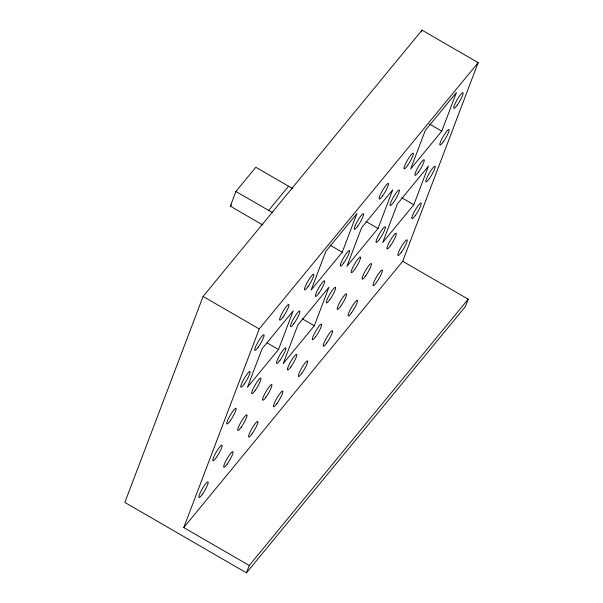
<?xml version="1.0" encoding="UTF-8"?>
<svg xmlns="http://www.w3.org/2000/svg" width="603" height="603" viewBox="0 0 603 603"><rect width="100%" height="100%" fill="white"/><g stroke="black" fill="none" stroke-linecap="round" stroke-linejoin="round"><path stroke-width="0.9" d="M262.863 225.025L230.323 206.181L235.916 191.468L255.815 167.257L288.558 186.214A54.79 38.306 39.4 0 0 292.817 188.505M402.706 261.28L478.156 62.652L422.025 30.15L203.09 296.442L124.844 502.435L246.461 572.85L465.395 306.558L468.192 299.194L402.706 261.28L183.764 527.58L249.258 565.493L468.192 299.194M183.764 527.58L259.222 328.944L478.156 62.652M278.511 349.514L293.186 310.892L262.086 348.715L247.411 387.337L278.511 349.514L267.204 342.964M421.361 31.914L422.025 30.15M314.299 325.771L328.967 287.149L297.867 324.979L283.199 363.601L314.299 325.771L302.186 318.761M342.24 252.205L356.916 213.583L325.816 251.406L311.14 290.028L342.24 252.205L330.127 245.187M246.461 572.85L249.258 565.493M378.028 228.469L392.704 189.847L361.604 227.67L346.929 266.292L378.028 228.469L365.915 221.452M413.816 204.726L428.484 166.104L397.385 203.935L382.717 242.557L413.816 204.726L401.696 197.716M441.758 131.16L456.433 92.538L425.334 130.369L410.658 168.991L441.758 131.16L429.645 124.15M230.323 206.181L231.492 204.756M235.916 191.468L268.659 210.424L288.558 186.214M203.09 296.442L259.222 328.944M272.918 212.708A54.79 38.306 39.4 0 1 268.659 210.424M457.262 105.073A9.037 1.485 -59.9 0 0 462.961 92.681A9.037 1.485 -59.9 0 0 455.054 103.754A9.037 1.485 -59.9 0 0 457.262 105.073M407.5 165.591A9.037 1.485 -59.9 0 0 413.198 153.2A9.037 1.485 -59.9 0 0 405.299 164.28A9.037 1.485 -59.9 0 0 407.5 165.591M382.626 195.854A9.037 1.485 -59.9 0 0 388.324 183.463A9.037 1.485 -59.9 0 0 380.418 194.535A9.037 1.485 -59.9 0 0 382.626 195.854M357.745 226.117A9.037 1.485 -59.9 0 0 363.443 213.726A9.037 1.485 -59.9 0 0 355.544 224.798A9.037 1.485 -59.9 0 0 357.745 226.117M307.982 286.636A9.037 1.485 -59.9 0 0 313.681 274.244A9.037 1.485 -59.9 0 0 305.781 285.317A9.037 1.485 -59.9 0 0 307.982 286.636M283.109 316.899A9.037 1.485 -59.9 0 0 288.807 304.507A9.037 1.485 -59.9 0 0 280.9 315.58A9.037 1.485 -59.9 0 0 283.109 316.899M258.227 347.162A9.037 1.485 -59.9 0 0 263.926 334.771A9.037 1.485 -59.9 0 0 256.026 345.843A9.037 1.485 -59.9 0 0 258.227 347.162M443.288 141.856A9.037 1.485 -59.9 0 0 448.986 129.464A9.037 1.485 -59.9 0 0 441.087 140.537A9.037 1.485 -59.9 0 0 443.288 141.856M418.407 172.119A9.037 1.485 -59.9 0 0 424.105 159.727A9.037 1.485 -59.9 0 0 416.206 170.8A9.037 1.485 -59.9 0 0 418.407 172.119M393.533 202.374A9.037 1.485 -59.9 0 0 399.231 189.983A9.037 1.485 -59.9 0 0 391.324 201.063A9.037 1.485 -59.9 0 0 393.533 202.374M343.77 262.9A9.037 1.485 -59.9 0 0 349.469 250.509A9.037 1.485 -59.9 0 0 341.569 261.581A9.037 1.485 -59.9 0 0 343.77 262.9M318.889 293.164A9.037 1.485 -59.9 0 0 324.587 280.772A9.037 1.485 -59.9 0 0 316.688 291.844A9.037 1.485 -59.9 0 0 318.889 293.164M294.015 323.419A9.037 1.485 -59.9 0 0 299.714 311.027A9.037 1.485 -59.9 0 0 291.807 322.1A9.037 1.485 -59.9 0 0 294.015 323.419M244.253 383.945A9.037 1.485 -59.9 0 0 249.951 371.554A9.037 1.485 -59.9 0 0 242.052 382.626A9.037 1.485 -59.9 0 0 244.253 383.945M429.313 178.639A9.037 1.485 -59.9 0 0 435.012 166.247A9.037 1.485 -59.9 0 0 427.112 177.32A9.037 1.485 -59.9 0 0 429.313 178.639M379.558 239.165A9.037 1.485 -59.9 0 0 385.257 226.766A9.037 1.485 -59.9 0 0 377.35 237.846A9.037 1.485 -59.9 0 0 379.558 239.165M354.677 269.42A9.037 1.485 -59.9 0 0 360.375 257.029A9.037 1.485 -59.9 0 0 352.476 268.101A9.037 1.485 -59.9 0 0 354.677 269.42M329.796 299.683A9.037 1.485 -59.9 0 0 335.494 287.292A9.037 1.485 -59.9 0 0 327.595 298.364A9.037 1.485 -59.9 0 0 329.796 299.683M280.041 360.202A9.037 1.485 -59.9 0 0 285.739 347.81A9.037 1.485 -59.9 0 0 277.832 358.891A9.037 1.485 -59.9 0 0 280.041 360.202M255.159 390.465A9.037 1.485 -59.9 0 0 260.858 378.073A9.037 1.485 -59.9 0 0 252.959 389.146A9.037 1.485 -59.9 0 0 255.159 390.465M230.278 420.728A9.037 1.485 -59.9 0 0 235.977 408.337A9.037 1.485 -59.9 0 0 228.077 419.409A9.037 1.485 -59.9 0 0 230.278 420.728M415.346 215.422A9.037 1.485 -59.9 0 0 421.037 203.03A9.037 1.485 -59.9 0 0 413.138 214.103A9.037 1.485 -59.9 0 0 415.346 215.422M390.465 245.685A9.037 1.485 -59.9 0 0 396.163 233.293A9.037 1.485 -59.9 0 0 388.257 244.366A9.037 1.485 -59.9 0 0 390.465 245.685M365.584 275.948A9.037 1.485 -59.9 0 0 371.282 263.556A9.037 1.485 -59.9 0 0 363.383 274.629A9.037 1.485 -59.9 0 0 365.584 275.948M340.703 306.203A9.037 1.485 -59.9 0 0 346.401 293.812A9.037 1.485 -59.9 0 0 338.502 304.892A9.037 1.485 -59.9 0 0 340.703 306.203M315.829 336.466A9.037 1.485 -59.9 0 0 321.52 324.075A9.037 1.485 -59.9 0 0 313.62 335.147A9.037 1.485 -59.9 0 0 315.829 336.466M290.947 366.73A9.037 1.485 -59.9 0 0 296.646 354.338A9.037 1.485 -59.9 0 0 288.739 365.41A9.037 1.485 -59.9 0 0 290.947 366.73M266.066 396.993A9.037 1.485 -59.9 0 0 271.765 384.593A9.037 1.485 -59.9 0 0 263.865 395.674A9.037 1.485 -59.9 0 0 266.066 396.993M241.185 427.248A9.037 1.485 -59.9 0 0 246.883 414.856A9.037 1.485 -59.9 0 0 238.984 425.929A9.037 1.485 -59.9 0 0 241.185 427.248M216.311 457.511A9.037 1.485 -59.9 0 0 222.01 445.12A9.037 1.485 -59.9 0 0 214.103 456.192A9.037 1.485 -59.9 0 0 216.311 457.511M401.372 252.205A9.037 1.485 -59.9 0 0 407.07 239.813A9.037 1.485 -59.9 0 0 399.163 250.886A9.037 1.485 -59.9 0 0 401.372 252.205M376.491 282.468A9.037 1.485 -59.9 0 0 382.189 270.076A9.037 1.485 -59.9 0 0 374.29 281.149A9.037 1.485 -59.9 0 0 376.491 282.468M351.609 312.731A9.037 1.485 -59.9 0 0 357.308 300.339A9.037 1.485 -59.9 0 0 349.408 311.412A9.037 1.485 -59.9 0 0 351.609 312.731M326.736 342.986A9.037 1.485 -59.9 0 0 332.426 330.595A9.037 1.485 -59.9 0 0 324.527 341.675A9.037 1.485 -59.9 0 0 326.736 342.986M301.854 373.249A9.037 1.485 -59.9 0 0 307.553 360.858A9.037 1.485 -59.9 0 0 299.646 371.93A9.037 1.485 -59.9 0 0 301.854 373.249M276.973 403.513A9.037 1.485 -59.9 0 0 282.671 391.121A9.037 1.485 -59.9 0 0 274.772 402.193A9.037 1.485 -59.9 0 0 276.973 403.513M252.092 433.776A9.037 1.485 -59.9 0 0 257.79 421.376A9.037 1.485 -59.9 0 0 249.891 432.457A9.037 1.485 -59.9 0 0 252.092 433.776M227.218 464.031A9.037 1.485 -59.9 0 0 232.909 451.639A9.037 1.485 -59.9 0 0 225.009 462.712A9.037 1.485 -59.9 0 0 227.218 464.031M202.337 494.294A9.037 1.485 -59.9 0 0 208.035 481.903A9.037 1.485 -59.9 0 0 200.128 492.975A9.037 1.485 -59.9 0 0 202.337 494.294"/></g></svg>
